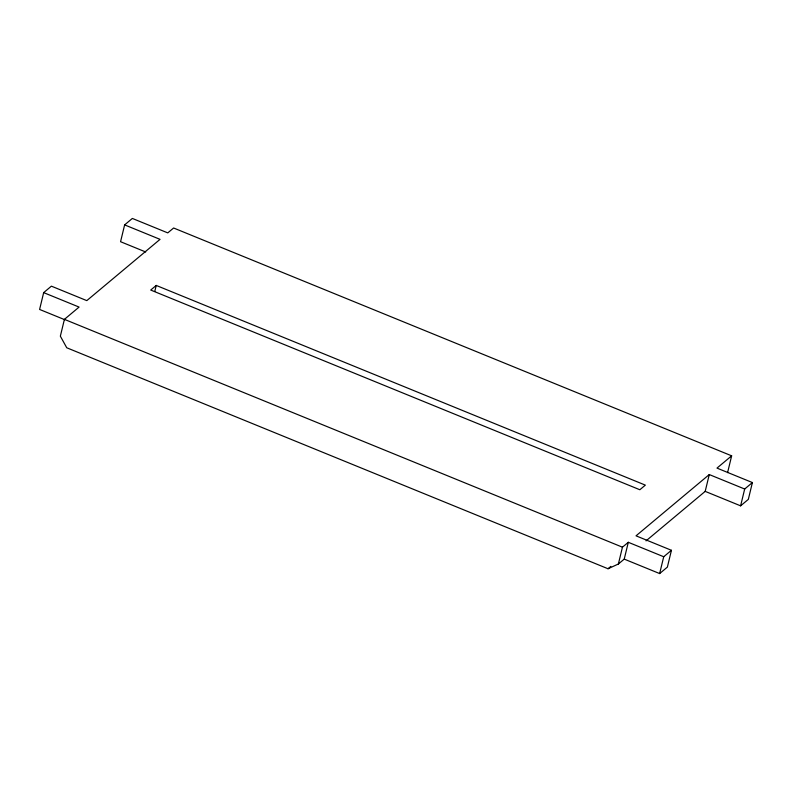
<?xml version="1.0" encoding="UTF-8"?>
<svg xmlns="http://www.w3.org/2000/svg" width="792" height="792" viewBox="0 0 792 792"><rect width="100%" height="100%" fill="white"/><g stroke="black" fill="none" stroke-linecap="round" stroke-linejoin="round"><path stroke-width="1.19" d="M145.698 251.975L120.562 241.709L124.631 224.888L160.043 239.352L86.803 300.623L51.391 286.16L43.669 292.624L39.6 309.444L64.736 319.701M43.669 292.624L79.081 307.078L64.419 319.354L60.35 336.174L66.746 347.767L608.038 568.755L618.384 564.003L624.235 559.112L628.303 542.292L663.716 556.746L671.438 550.292L636.026 535.828L709.266 474.557L744.678 489.02L752.4 482.556L716.988 468.102L731.65 455.826L173.616 227.997L167.765 232.888L132.353 218.434L124.631 224.888M154.796 291.377L156.232 285.437L645.351 485.13L639.837 489.743L150.718 290.05L156.232 285.437M618.384 564.003L622.453 547.183L628.303 542.292M624.235 559.112L659.647 573.566L663.716 556.746M671.438 550.292L667.369 567.112L659.647 573.566M646.044 540.867L705.197 491.377L709.266 474.557M727.581 472.646L731.65 455.826M705.197 491.377L740.609 505.84L744.678 489.02M752.4 482.556L748.331 499.376L740.609 505.84M608.038 568.755L610.86 566.389M64.419 319.354L622.453 547.183"/></g></svg>
